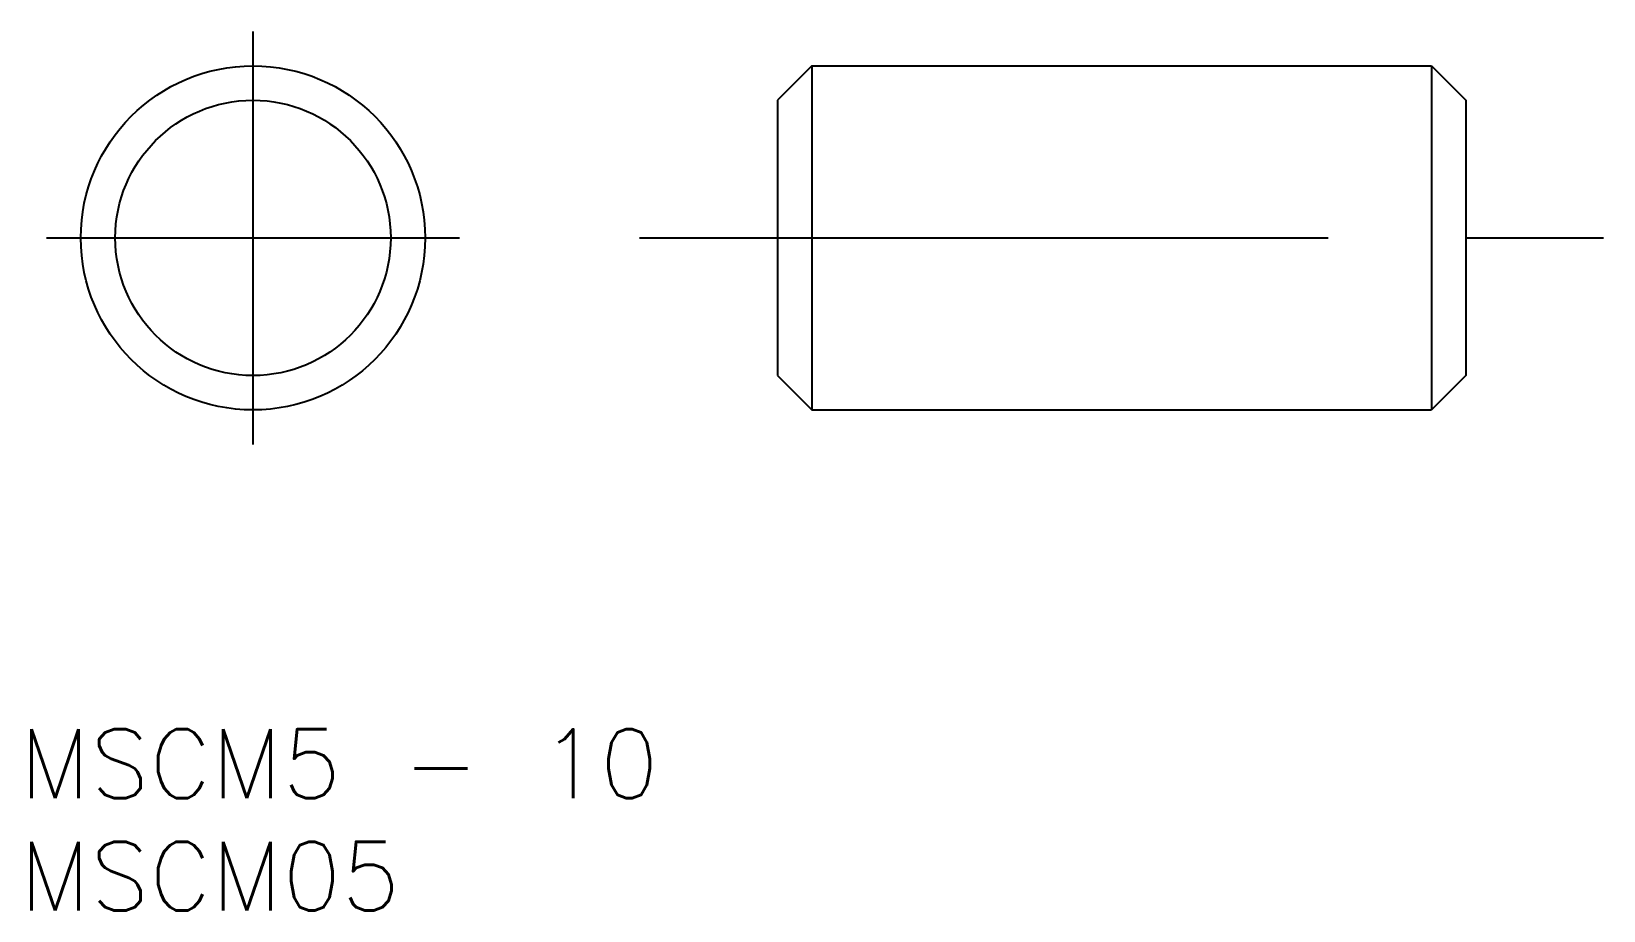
# Model space of a CAD drawing. Extents: x 462.8 to 485.7, y 194.1 to 206.9.
import ezdxf

# ---------------------------------------------------------------- set-up
doc = ezdxf.new("R2010")
doc.units = 0
doc.header["$LTSCALE"] = 8
doc.linetypes.add('CENTER', pattern=[2, 1.25, -0.25, 0.25, -0.25])
doc.layers.get('0').update_dxf_attribs({"linetype": 'CONTINUOUS'})
doc.layers.add('CENTER', color=1, linetype='CENTER')
doc.styles.get("Standard").update_dxf_attribs({"font": 'TXT', "bigfont": 'BIGFONT'})

msp = doc.modelspace()

# ---------------------------------------------------------------- linework, layer by layer
at = {"color": 7, "linetype": 'CONTINUOUS'}
for p, q in [((474.173, 206.376), (473.673, 205.876)), ((474.173, 206.376), (483.173, 206.376)), ((474.173, 206.376), (474.173, 201.376)), ((483.173, 206.376), (483.673, 205.876)), ((483.173, 206.376), (483.173, 201.376)), ((473.673, 205.876), (473.673, 201.876)), ((483.673, 205.876), (483.673, 201.876)), ((473.673, 201.876), (474.173, 201.376)), ((483.673, 201.876), (483.173, 201.376)), ((474.173, 201.376), (483.173, 201.376))]:
    msp.add_line(p, q, dxfattribs=at)
for radius in [2.5, 2]:
    msp.add_circle((466.057, 203.876), radius, dxfattribs=at)
at = {"layer": 'CENTER', "color": 1, "linetype": 'CENTER'}
for p, q in [((466.057, 206.876), (466.057, 200.876)), ((463.057, 203.876), (469.057, 203.876)), ((471.673, 203.876), (485.673, 203.876))]:
    msp.add_line(p, q, dxfattribs=at)

# ---------------------------------------------------------------- texts
at = {"color": 7, "linetype": 'CONTINUOUS'}
for s, p in [('MSCM5 - 10', (462.668, 195.737)), ('MSCM05', (462.668, 194.102))]:
    msp.add_text(s, height=1, dxfattribs=at).set_placement(p)

doc.saveas('drawing.dxf')
